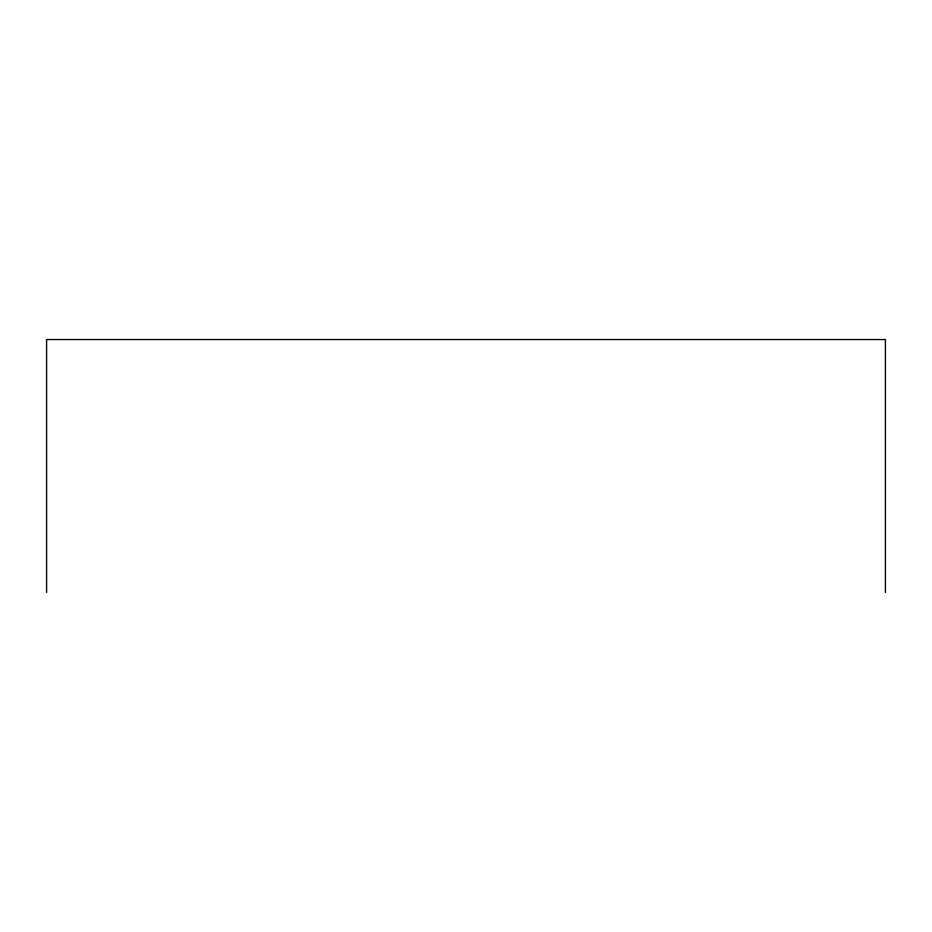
<?xml version="1.0" encoding="UTF-8"?>
<svg xmlns="http://www.w3.org/2000/svg" width="932" height="932" viewBox="0 0 932 932"><rect width="100%" height="100%" fill="white"/><g stroke="black" fill="none" stroke-linecap="round" stroke-linejoin="round"><path stroke-width="1.4" d="M885.4 592.449L885.4 339.551L46.6 339.551L46.6 592.449"/></g></svg>
